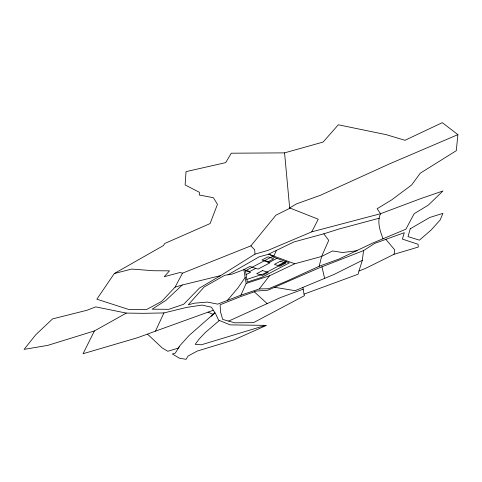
<?xml version="1.0" encoding="UTF-8"?>
<svg xmlns="http://www.w3.org/2000/svg" width="482" height="482" viewBox="0 0 482 482"><rect width="100%" height="100%" fill="white"/><g stroke="black" fill="none" stroke-linecap="round" stroke-linejoin="round"><path stroke-width="0.72" d="M267.721 262.021L273.746 258.84L268.064 256.804L261.973 260.033L269.968 262.804L258.045 269.101L249.875 266.456L243.862 269.643L232.005 274.162L224.739 275.288L204.145 286.995L188.299 304.763L194.451 303.196L207.423 302.075L217.695 304.13L240.904 295.165L259.316 288.947L268.721 288.712L287.555 280.753L319.211 266.245L338.954 259.057L372.574 243.127L405.88 229.209L414.171 213.695L428.245 205.169L442.994 190.962L421.304 198.397L380.533 213.713C376.767 221.865 380.135 230.878 383.015 238.771M284.567 152.872L289.658 207.911L290.146 208.116L275.903 215.201L250.911 245.844L182.503 273.173L175.05 287.158L161.699 301.395L146.877 309.366L128.76 309.474L96.852 299.195L114.3 273.529L163.44 245.561L164.808 243.446L210.086 223.57L217.466 204.32L213.406 197.722L199.253 195.005L199.446 192.324L185.118 184.931L186.034 171.628L225.672 162.639L231.276 153.21L284.567 152.872L323.073 142.076L338.334 124.79L386.227 134.665L404.988 140.286L442.313 122.663L457.9 134.635L456.285 150.691L420.262 173.201L411.688 184.919L391.83 199.789L377.129 208.736L380.533 213.713L311.764 231.848L267.817 250.435L254.972 254.141L220.629 275.608L199.403 288.122L183.702 304.244L168.833 309.311L152.143 309.185L165.953 300.34L182.28 285.001L220.629 275.608M358.963 271.011L362.319 260.34L363.542 250.61L374.719 243.392L404.296 232.692L402.398 239.096L418.087 244.272L418.268 247.067L394.071 254.267L365.446 268.444L358.963 271.011L358.096 274.24L304.022 294.128L304.437 295.677L253.538 322.639L234.734 322.82L222.66 319.421L220.503 311.83L220.117 304.757L240.705 296.581L256.484 291.038L267.859 290.212L319.162 267.884L363.542 250.61M394.071 254.267L394.704 249.899L385.98 239.506M302.859 287.441L304.022 294.128M319.211 266.245L321.572 256.472L328.724 240.367L323.82 233.8L293.936 241.958L268.48 254.195L273.848 256.147L276.409 250.381M240.904 295.165L246.157 283.44L243.868 269.643L249.797 271.505L255.749 268.36M163.928 312.932L143.654 313.324L126.314 313.089L94.394 330.947L83.055 353.722L137.87 337.617L155.457 331.152L163.928 312.932L186.769 307.383L201.922 305.082L211.417 307.191L215.731 314.017L218.581 320.144L230.215 324.88L266.462 325.386L234.132 339.828L197.343 351.035L188.101 355.999L186.07 359.337L179.37 358.162L172.363 353.993L175.261 353.113L180.141 345.383L189.155 335.406L214.948 312.8L211.152 316.264M311.764 231.848L318.241 219.214L289.658 207.911L296.557 203.856L320.434 195.282L389.522 163.868L457.9 134.635M245.163 277.451L237.933 287.935L227.414 300.376M179.171 346.697L178.171 348.155L167.808 351.282L162.163 347.914L147.667 334.291M259.316 288.947L269.45 275.825L294.785 263.762L321.572 256.472L332.526 250.965L342.672 252.52L357.12 250.724M219.37 320.464L205.151 332.676L199.235 338.942L195.186 344.329L201.368 344.781L265.504 325.368M227.968 274.788L259.129 256.84L268.631 254.249L294.785 263.762M246.097 274.644L250.532 272.3L245.567 270.751M276.933 258.346L269.601 262.22L264.799 260.557M285.657 261.503L278.445 265.293L279.319 265.594M286.519 261.81L263.262 274.035L246.862 279.385M362.319 260.34L334.122 274.421L295.086 290.664L274.68 287.32M228.727 321.048L280.711 297.484L303.305 289.14M155.457 331.152L213.309 310.239M246.157 283.44L269.45 275.825M323.82 233.8L339.226 228.95L379.274 218.201M94.394 330.947L47.754 345.383L24.1 349.378L35.68 334.851L52.544 318.909L86.85 310.3L95.719 306.877L126.314 313.089M175.05 287.158L182.28 285.001M114.3 273.529L131.64 269.07L153.511 270.739L169.513 270.848L164.181 276.71L179.943 272.523L182.503 273.173M208.025 312.149L213.201 314.409M254.279 291.815L267.191 303.648M250.911 245.844L254.701 249.772L254.972 254.141M321.946 266.799L324.639 278.427M410.224 228.799L408.031 236.62L419.43 240.163L431.167 229.986L440.12 220.045L442.916 213.351L429.775 217.472L410.224 228.799M272.197 256.635L245.477 270.794L247.296 282.078L261.684 277.373L289.375 262.847L272.197 256.635M262.606 270.577L256.725 273.674L262.353 275.439L268.167 272.384L262.606 270.577M280.379 261.214L274.433 264.347L279.879 266.233L285.766 263.142L280.379 261.214"/></g></svg>
